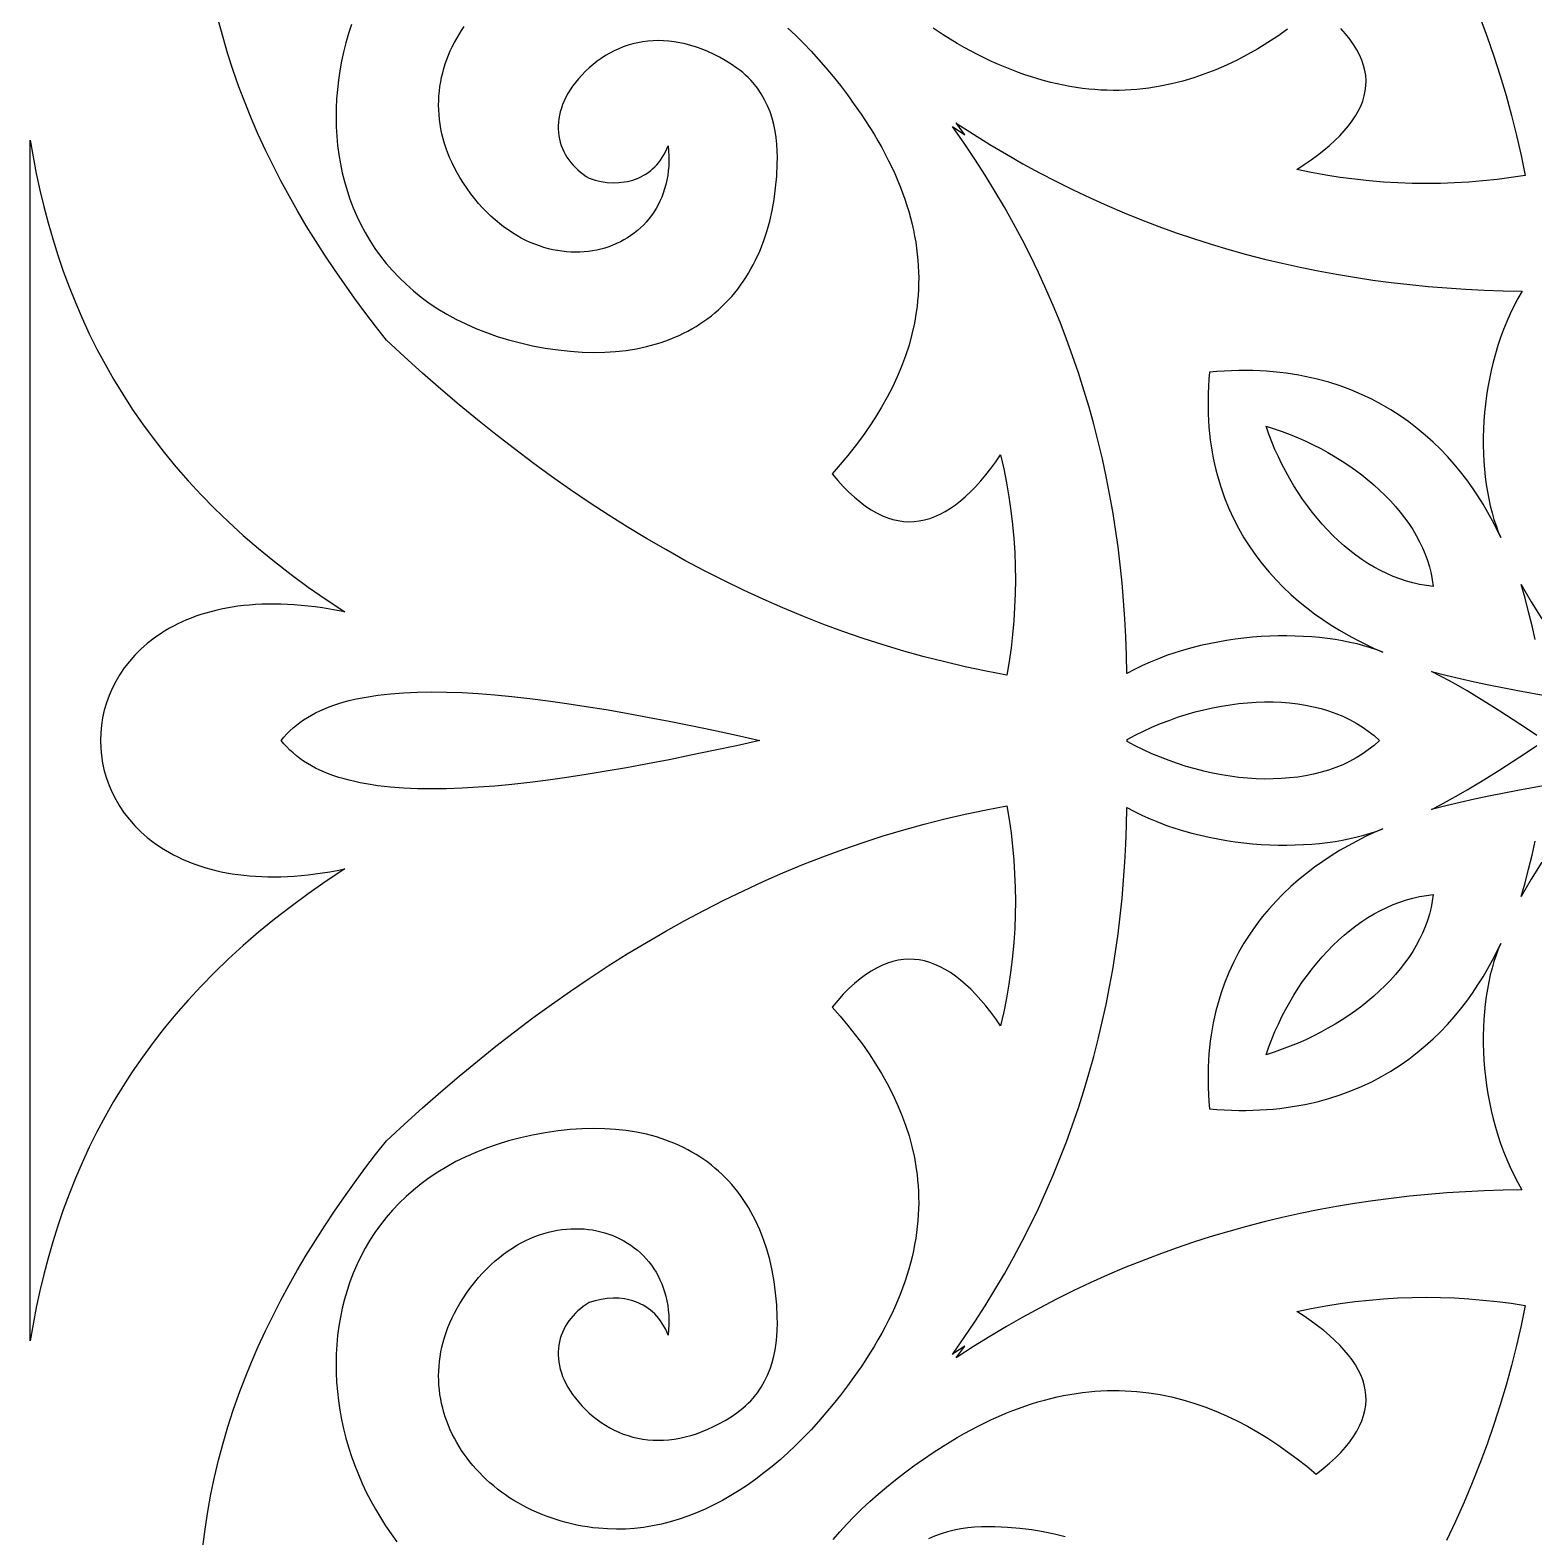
# Model space of a CAD drawing. Extents: x -375 to 375, y -1025 to 1025.
# Drawn here: x -275 to -217.3, y -493.1 to -435.3 of the extents above; entities that cross this region are included whole.
import ezdxf

# ---------------------------------------------------------------- set-up
doc = ezdxf.new("R2010")
doc.units = 0
doc.layers.add('LAYER_1', color=18, linetype='CONTINUOUS')

msp = doc.modelspace()

# ---------------------------------------------------------------- linework, layer by layer
at = {"layer": 'LAYER_1'}
for points in [[(-245.905, -435.186), (-245.605, -435.469), (-245.309, -435.763), (-245.017, -436.068), (-244.73, -436.384), (-244.446, -436.71), (-244.167, -437.046), (-243.893, -437.391), (-243.623, -437.747), (-243.358, -438.111), (-243.098, -438.485), (-242.924, -438.745), (-242.758, -439.003), (-242.6, -439.26), (-242.449, -439.515), (-242.306, -439.769), (-242.17, -440.022), (-242.041, -440.273), (-241.92, -440.523), (-241.806, -440.771), (-241.699, -441.018), (-241.599, -441.263), (-241.506, -441.507), (-241.419, -441.749), (-241.34, -441.99), (-241.267, -442.23), (-241.201, -442.468), (-241.142, -442.705), (-241.089, -442.94), (-241.042, -443.174), (-241.002, -443.406), (-240.967, -443.638), (-240.939, -443.867), (-240.917, -444.095), (-240.901, -444.322), (-240.891, -444.548), (-240.887, -444.772), (-240.888, -444.995), (-240.895, -445.216), (-240.908, -445.436), (-240.926, -445.655), (-240.949, -445.872), (-240.978, -446.088), (-241.051, -446.515), (-241.144, -446.937), (-241.257, -447.354), (-241.389, -447.766), (-241.54, -448.172), (-241.708, -448.572), (-241.892, -448.968), (-242.094, -449.358), (-242.311, -449.743), (-242.543, -450.123), (-242.789, -450.497), (-243.049, -450.867), (-243.322, -451.231), (-243.608, -451.59), (-243.906, -451.945), (-244.214, -452.294), (-243.997, -452.55), (-243.781, -452.787), (-243.566, -453.003), (-243.352, -453.2), (-243.139, -453.378), (-242.927, -453.536), (-242.716, -453.676), (-242.507, -453.796), (-242.298, -453.898), (-242.09, -453.981), (-241.883, -454.047), (-241.678, -454.094), (-241.473, -454.123), (-241.269, -454.135), (-241.066, -454.129), (-240.864, -454.107), (-240.663, -454.067), (-240.462, -454.01), (-240.263, -453.937), (-240.064, -453.848), (-239.866, -453.742), (-239.669, -453.62), (-239.473, -453.483), (-239.277, -453.33), (-239.083, -453.162), (-238.889, -452.978), (-238.696, -452.78), (-238.503, -452.567), (-238.311, -452.34), (-238.12, -452.098), (-237.93, -451.842), (-237.74, -451.572), (-237.619, -452.109), (-237.512, -452.645), (-237.421, -453.18), (-237.345, -453.714), (-237.283, -454.246), (-237.235, -454.778), (-237.201, -455.308), (-237.181, -455.837), (-237.175, -456.364), (-237.182, -456.891), (-237.203, -457.416), (-237.237, -457.94), (-237.283, -458.462), (-237.342, -458.984), (-237.414, -459.504), (-237.498, -460.023), (-238.299, -459.873), (-239.096, -459.706), (-239.889, -459.522), (-240.678, -459.321), (-241.463, -459.103), (-242.245, -458.869), (-243.023, -458.617), (-243.797, -458.35), (-244.567, -458.066), (-245.334, -457.765), (-246.097, -457.448), (-246.856, -457.115), (-247.612, -456.766), (-248.365, -456.4), (-249.113, -456.019), (-249.859, -455.622), (-250.6, -455.209), (-251.338, -454.78), (-252.073, -454.335), (-252.804, -453.875), (-253.532, -453.399), (-254.257, -452.908), (-254.978, -452.402), (-255.695, -451.88), (-256.41, -451.343), (-257.121, -450.791), (-257.829, -450.224), (-258.533, -449.642), (-259.235, -449.045), (-259.933, -448.433), (-260.627, -447.807), (-261.319, -447.166), (-261.737, -446.632), (-262.146, -446.094), (-262.547, -445.552), (-262.937, -445.005), (-263.318, -444.454), (-263.689, -443.899), (-264.049, -443.339), (-264.398, -442.773), (-264.735, -442.203), (-265.061, -441.628), (-265.375, -441.047), (-265.676, -440.46), (-265.965, -439.868), (-266.24, -439.269), (-266.502, -438.665), (-266.749, -438.054), (-266.983, -437.437), (-267.201, -436.813), (-267.404, -436.183), (-267.592, -435.546), (-267.764, -434.901)], [(-262.66, -435.041), (-262.773, -435.392), (-262.874, -435.745), (-262.964, -436.101), (-263.042, -436.458), (-263.108, -436.817), (-263.162, -437.177), (-263.204, -437.537), (-263.233, -437.897), (-263.251, -438.257), (-263.256, -438.617), (-263.248, -438.975), (-263.228, -439.331), (-263.194, -439.686), (-263.148, -440.039), (-263.089, -440.388), (-263.017, -440.735), (-262.932, -441.078), (-262.833, -441.417), (-262.721, -441.751), (-262.595, -442.081), (-262.456, -442.405), (-262.303, -442.724), (-262.136, -443.036), (-261.955, -443.343), (-261.76, -443.642), (-261.551, -443.934), (-261.327, -444.218), (-261.089, -444.494), (-260.836, -444.762), (-260.569, -445.02), (-260.287, -445.269), (-259.99, -445.509), (-259.678, -445.738), (-259.351, -445.956), (-259.008, -446.164), (-258.651, -446.36), (-258.278, -446.544), (-257.889, -446.716), (-257.485, -446.876), (-257.065, -447.022), (-256.629, -447.154), (-256.177, -447.273), (-255.709, -447.378), (-255.225, -447.467), (-254.725, -447.542), (-254.263, -447.592), (-253.812, -447.623), (-253.371, -447.635), (-252.941, -447.628), (-252.521, -447.601), (-252.113, -447.556), (-251.716, -447.493), (-251.331, -447.411), (-251.143, -447.363), (-250.958, -447.31), (-250.776, -447.253), (-250.598, -447.192), (-250.422, -447.126), (-250.249, -447.056), (-250.08, -446.981), (-249.914, -446.902), (-249.751, -446.819), (-249.592, -446.731), (-249.436, -446.639), (-249.283, -446.542), (-249.134, -446.441), (-248.988, -446.336), (-248.846, -446.227), (-248.707, -446.114), (-248.571, -445.996), (-248.439, -445.874), (-248.311, -445.748), (-248.187, -445.618), (-248.066, -445.484), (-247.949, -445.346), (-247.835, -445.204), (-247.726, -445.057), (-247.62, -444.907), (-247.518, -444.753), (-247.42, -444.594), (-247.326, -444.432), (-247.235, -444.266), (-247.149, -444.096), (-246.989, -443.744), (-246.845, -443.378), (-246.717, -442.996), (-246.607, -442.599), (-246.513, -442.187), (-246.437, -441.76), (-246.379, -441.32), (-246.338, -440.865), (-246.316, -440.396), (-246.312, -440.146), (-246.317, -439.894), (-246.332, -439.642), (-246.358, -439.389), (-246.396, -439.138), (-246.448, -438.889), (-246.513, -438.643), (-246.592, -438.401), (-246.688, -438.164), (-246.8, -437.932), (-246.929, -437.707), (-247.077, -437.49), (-247.243, -437.281), (-247.334, -437.18), (-247.43, -437.082), (-247.532, -436.986), (-247.639, -436.893), (-247.751, -436.802), (-247.869, -436.715), (-248.092, -436.565), (-248.315, -436.427), (-248.538, -436.301), (-248.759, -436.187), (-248.979, -436.085), (-249.198, -435.994), (-249.415, -435.914), (-249.631, -435.846), (-249.846, -435.789), (-250.058, -435.742), (-250.268, -435.707), (-250.476, -435.681), (-250.682, -435.667), (-250.885, -435.662), (-251.086, -435.667), (-251.284, -435.683), (-251.479, -435.708), (-251.671, -435.742), (-251.86, -435.786), (-252.045, -435.839), (-252.227, -435.902), (-252.405, -435.973), (-252.58, -436.053), (-252.75, -436.141), (-252.916, -436.238), (-253.078, -436.343), (-253.236, -436.456), (-253.389, -436.577), (-253.537, -436.706), (-253.681, -436.842), (-253.819, -436.986), (-253.953, -437.136), (-254.067, -437.277), (-254.172, -437.417), (-254.268, -437.557), (-254.353, -437.698), (-254.43, -437.838), (-254.498, -437.977), (-254.556, -438.117), (-254.606, -438.255), (-254.647, -438.393), (-254.679, -438.529), (-254.703, -438.664), (-254.719, -438.798), (-254.727, -438.931), (-254.727, -439.062), (-254.719, -439.191), (-254.703, -439.318), (-254.68, -439.442), (-254.649, -439.565), (-254.612, -439.685), (-254.567, -439.802), (-254.515, -439.917), (-254.457, -440.029), (-254.392, -440.137), (-254.32, -440.243), (-254.242, -440.345), (-254.158, -440.443), (-254.068, -440.537), (-253.972, -440.628), (-253.871, -440.715), (-253.763, -440.797), (-253.651, -440.875), (-253.533, -440.949), (-253.305, -441.019), (-253.076, -441.072), (-252.847, -441.105), (-252.62, -441.119), (-252.396, -441.114), (-252.176, -441.09), (-252.068, -441.07), (-251.962, -441.045), (-251.857, -441.015), (-251.755, -440.98), (-251.654, -440.94), (-251.555, -440.895), (-251.459, -440.844), (-251.366, -440.788), (-251.275, -440.727), (-251.187, -440.661), (-251.102, -440.59), (-251.021, -440.513), (-250.943, -440.43), (-250.868, -440.343), (-250.797, -440.249), (-250.73, -440.151), (-250.667, -440.046), (-250.608, -439.936), (-250.553, -439.821), (-250.503, -439.7), (-250.486, -439.901), (-250.476, -440.098), (-250.476, -440.291), (-250.483, -440.479), (-250.499, -440.664), (-250.523, -440.844), (-250.554, -441.019), (-250.593, -441.19), (-250.639, -441.356), (-250.692, -441.518), (-250.752, -441.674), (-250.819, -441.826), (-250.892, -441.973), (-250.971, -442.115), (-251.057, -442.251), (-251.148, -442.383), (-251.245, -442.509), (-251.348, -442.629), (-251.456, -442.745), (-251.568, -442.854), (-251.686, -442.958), (-251.809, -443.056), (-251.935, -443.149), (-252.067, -443.236), (-252.202, -443.316), (-252.341, -443.391), (-252.484, -443.459), (-252.63, -443.521), (-252.779, -443.577), (-252.932, -443.627), (-253.087, -443.67), (-253.245, -443.706), (-253.405, -443.736), (-253.568, -443.759), (-253.733, -443.776), (-253.9, -443.785), (-254.068, -443.788), (-254.238, -443.783), (-254.409, -443.772), (-254.581, -443.753), (-254.753, -443.727), (-254.927, -443.693), (-255.101, -443.652), (-255.275, -443.603), (-255.449, -443.547), (-255.623, -443.483), (-255.797, -443.412), (-255.97, -443.332), (-256.143, -443.245), (-256.314, -443.149), (-256.484, -443.045), (-256.653, -442.933), (-256.821, -442.813), (-256.986, -442.684), (-257.15, -442.547), (-257.311, -442.402), (-257.47, -442.248), (-257.627, -442.085), (-257.78, -441.913), (-257.931, -441.732), (-258.078, -441.543), (-258.223, -441.344), (-258.363, -441.137), (-258.5, -440.92), (-258.608, -440.734), (-258.708, -440.547), (-258.799, -440.361), (-258.883, -440.174), (-258.959, -439.987), (-259.028, -439.801), (-259.089, -439.614), (-259.143, -439.428), (-259.189, -439.242), (-259.227, -439.056), (-259.259, -438.871), (-259.284, -438.687), (-259.301, -438.503), (-259.312, -438.321), (-259.316, -438.139), (-259.313, -437.958), (-259.304, -437.778), (-259.288, -437.599), (-259.266, -437.422), (-259.237, -437.246), (-259.202, -437.071), (-259.161, -436.898), (-259.114, -436.727), (-259.061, -436.557), (-259.002, -436.389), (-258.938, -436.223), (-258.868, -436.06), (-258.792, -435.898), (-258.711, -435.738), (-258.624, -435.581), (-258.533, -435.426), (-258.436, -435.274), (-258.334, -435.124)], [(-219.34, -434.767), (-219.063, -435.514), (-218.802, -436.264), (-218.559, -437.017), (-218.333, -437.775), (-218.125, -438.536), (-217.934, -439.3), (-217.761, -440.069), (-217.605, -440.841), (-218.143, -440.922), (-218.683, -440.991), (-219.224, -441.048), (-219.766, -441.093), (-220.309, -441.125), (-220.854, -441.145), (-221.399, -441.152), (-221.947, -441.146), (-222.495, -441.127), (-223.045, -441.095), (-223.596, -441.049), (-224.148, -440.989), (-224.702, -440.915), (-225.256, -440.827), (-225.813, -440.724), (-226.37, -440.608), (-226.09, -440.425), (-225.824, -440.241), (-225.573, -440.057), (-225.337, -439.872), (-225.116, -439.686), (-224.911, -439.5), (-224.721, -439.313), (-224.546, -439.125), (-224.388, -438.937), (-224.245, -438.747), (-224.119, -438.557), (-224.009, -438.367), (-223.917, -438.175), (-223.841, -437.983), (-223.782, -437.789), (-223.741, -437.595), (-223.717, -437.401), (-223.711, -437.205), (-223.724, -437.008), (-223.754, -436.811), (-223.803, -436.612), (-223.871, -436.413), (-223.957, -436.212), (-224.063, -436.011), (-224.188, -435.809), (-224.332, -435.606), (-224.496, -435.401), (-224.681, -435.196)], [(-226.723, -435.224), (-227.101, -435.488), (-227.484, -435.739), (-227.872, -435.976), (-228.266, -436.2), (-228.665, -436.409), (-229.07, -436.603), (-229.48, -436.782), (-229.896, -436.944), (-230.317, -437.089), (-230.743, -437.216), (-231.176, -437.325), (-231.613, -437.415), (-232.057, -437.485), (-232.281, -437.513), (-232.506, -437.536), (-232.733, -437.553), (-232.961, -437.565), (-233.19, -437.572), (-233.421, -437.573), (-233.654, -437.569), (-233.888, -437.559), (-234.123, -437.544), (-234.36, -437.522), (-234.598, -437.495), (-234.837, -437.462), (-235.079, -437.423), (-235.321, -437.378), (-235.565, -437.327), (-235.811, -437.27), (-236.058, -437.206), (-236.306, -437.136), (-236.556, -437.059), (-236.807, -436.976), (-237.06, -436.886), (-237.315, -436.79), (-237.571, -436.687), (-237.828, -436.577), (-238.087, -436.46), (-238.347, -436.336), (-238.609, -436.205), (-238.873, -436.066), (-239.138, -435.921), (-239.404, -435.768), (-239.672, -435.608), (-239.942, -435.44), (-240.329, -435.189)], [(-217.217, -458.665), (-217.339, -458.131), (-217.468, -457.599), (-217.607, -457.07), (-217.757, -456.546), (-217.568, -456.88), (-217.371, -457.211), (-216.967, -457.861)], [(-217.157, -462.343), (-217.554, -462.08), (-218.58, -461.408), (-219.184, -461.027), (-219.83, -460.636), (-220.165, -460.441), (-220.507, -460.249), (-220.853, -460.062), (-221.202, -459.882), (-220.654, -460.027), (-220.103, -460.162), (-219.551, -460.286), (-218.997, -460.403), (-217.886, -460.618), (-216.775, -460.821)], [(-216.775, -464.258), (-217.886, -464.458), (-218.997, -464.672), (-219.551, -464.788), (-220.103, -464.912), (-220.654, -465.044), (-221.202, -465.187), (-220.853, -465.007), (-220.507, -464.821), (-220.165, -464.63), (-219.83, -464.436), (-219.184, -464.047), (-218.58, -463.667), (-217.554, -462.995), (-217.157, -462.732)], [(-268.373, -493.504), (-268.286, -492.821), (-268.181, -492.147), (-268.059, -491.48), (-267.92, -490.821), (-267.764, -490.169), (-267.592, -489.525), (-267.404, -488.888), (-267.201, -488.257), (-266.983, -487.634), (-266.749, -487.017), (-266.502, -486.406), (-266.24, -485.802), (-265.965, -485.203), (-265.676, -484.611), (-265.375, -484.024), (-265.061, -483.443), (-264.735, -482.868), (-264.398, -482.297), (-264.049, -481.732), (-263.689, -481.172), (-263.318, -480.616), (-262.937, -480.065), (-262.547, -479.519), (-262.146, -478.977), (-261.737, -478.439), (-261.319, -477.905), (-260.627, -477.264), (-259.933, -476.637), (-259.235, -476.026), (-258.533, -475.429), (-257.829, -474.847), (-257.121, -474.28), (-256.41, -473.728), (-255.695, -473.191), (-254.978, -472.669), (-254.257, -472.162), (-253.532, -471.671), (-252.804, -471.196), (-252.073, -470.735), (-251.338, -470.291), (-250.6, -469.862), (-249.859, -469.449), (-249.113, -469.052), (-248.365, -468.67), (-247.612, -468.305), (-246.856, -467.955), (-246.097, -467.622), (-245.334, -467.305), (-244.567, -467.005), (-243.797, -466.721), (-243.023, -466.453), (-242.245, -466.202), (-241.463, -465.967), (-240.678, -465.75), (-239.889, -465.549), (-239.096, -465.365), (-238.299, -465.198), (-237.498, -465.048), (-237.414, -465.567), (-237.342, -466.087), (-237.283, -466.608), (-237.237, -467.131), (-237.203, -467.655), (-237.182, -468.18), (-237.175, -468.706), (-237.181, -469.234), (-237.201, -469.763), (-237.235, -470.293), (-237.283, -470.824), (-237.345, -471.357), (-237.421, -471.891), (-237.512, -472.426), (-237.619, -472.962), (-237.74, -473.499), (-237.93, -473.229), (-238.12, -472.973), (-238.311, -472.731), (-238.503, -472.504), (-238.696, -472.29), (-238.889, -472.092), (-239.083, -471.909), (-239.277, -471.74), (-239.473, -471.588), (-239.669, -471.45), (-239.866, -471.329), (-240.064, -471.223), (-240.263, -471.133), (-240.462, -471.06), (-240.663, -471.004), (-240.864, -470.964), (-241.066, -470.941), (-241.269, -470.936), (-241.473, -470.947), (-241.678, -470.977), (-241.883, -471.024), (-242.09, -471.089), (-242.298, -471.173), (-242.507, -471.274), (-242.716, -471.395), (-242.927, -471.534), (-243.139, -471.692), (-243.352, -471.87), (-243.566, -472.067), (-243.781, -472.283), (-243.997, -472.52), (-244.214, -472.776), (-243.906, -473.126), (-243.608, -473.48), (-243.322, -473.839), (-243.049, -474.203), (-242.789, -474.573), (-242.543, -474.947), (-242.311, -475.327), (-242.094, -475.712), (-241.892, -476.102), (-241.708, -476.498), (-241.54, -476.899), (-241.389, -477.305), (-241.257, -477.716), (-241.144, -478.133), (-241.051, -478.555), (-240.978, -478.983), (-240.949, -479.199), (-240.926, -479.416), (-240.908, -479.634), (-240.895, -479.854), (-240.888, -480.076), (-240.887, -480.298), (-240.891, -480.523), (-240.901, -480.748), (-240.917, -480.975), (-240.939, -481.203), (-240.967, -481.433), (-241.002, -481.664), (-241.042, -481.897), (-241.089, -482.13), (-241.142, -482.366), (-241.201, -482.602), (-241.267, -482.841), (-241.34, -483.08), (-241.419, -483.321), (-241.506, -483.564), (-241.599, -483.808), (-241.699, -484.053), (-241.806, -484.3), (-241.92, -484.548), (-242.041, -484.798), (-242.17, -485.049), (-242.306, -485.301), (-242.449, -485.555), (-242.6, -485.811), (-242.758, -486.068), (-242.924, -486.326), (-243.098, -486.586), (-243.358, -486.96), (-243.623, -487.324), (-243.893, -487.679), (-244.167, -488.025), (-244.446, -488.361), (-244.73, -488.687), (-245.017, -489.002), (-245.309, -489.307), (-245.605, -489.602), (-245.905, -489.885), (-246.209, -490.157), (-246.516, -490.417), (-246.826, -490.665), (-247.14, -490.902), (-247.457, -491.126), (-247.777, -491.337), (-248.1, -491.535), (-248.425, -491.72), (-248.753, -491.892), (-249.083, -492.05), (-249.416, -492.195), (-249.751, -492.325), (-250.087, -492.44), (-250.426, -492.541), (-250.766, -492.627), (-251.108, -492.698), (-251.451, -492.753), (-251.795, -492.793), (-252.14, -492.816), (-252.486, -492.823), (-252.833, -492.814), (-253.181, -492.788), (-253.392, -492.765), (-253.602, -492.737), (-253.809, -492.703), (-254.014, -492.664), (-254.216, -492.62), (-254.416, -492.571), (-254.614, -492.517), (-254.809, -492.457), (-255.001, -492.393), (-255.19, -492.324), (-255.377, -492.251), (-255.56, -492.173), (-255.74, -492.09), (-255.917, -492.003), (-256.09, -491.912), (-256.26, -491.816), (-256.427, -491.717), (-256.59, -491.613), (-256.749, -491.506), (-256.904, -491.395), (-257.056, -491.28), (-257.203, -491.161), (-257.346, -491.039), (-257.486, -490.913), (-257.62, -490.784), (-257.751, -490.652), (-257.877, -490.517), (-257.998, -490.379), (-258.115, -490.237), (-258.227, -490.093), (-258.334, -489.946), (-258.436, -489.796), (-258.533, -489.644), (-258.624, -489.489), (-258.711, -489.332), (-258.792, -489.173), (-258.868, -489.011), (-258.938, -488.847), (-259.002, -488.681), (-259.061, -488.514), (-259.114, -488.344), (-259.161, -488.173), (-259.202, -488), (-259.237, -487.825), (-259.266, -487.649), (-259.288, -487.472), (-259.304, -487.293), (-259.313, -487.113), (-259.316, -486.932), (-259.312, -486.75), (-259.301, -486.567), (-259.284, -486.384), (-259.259, -486.199), (-259.227, -486.014), (-259.189, -485.829), (-259.143, -485.643), (-259.089, -485.457), (-259.028, -485.27), (-258.959, -485.083), (-258.883, -484.897), (-258.799, -484.71), (-258.708, -484.523), (-258.608, -484.337), (-258.5, -484.151), (-258.363, -483.934), (-258.223, -483.726), (-258.078, -483.528), (-257.931, -483.338), (-257.78, -483.158), (-257.627, -482.986), (-257.47, -482.823), (-257.311, -482.669), (-257.15, -482.523), (-256.986, -482.386), (-256.821, -482.258), (-256.653, -482.137), (-256.484, -482.026), (-256.314, -481.922), (-256.143, -481.826), (-255.97, -481.739), (-255.797, -481.659), (-255.623, -481.587), (-255.449, -481.524), (-255.275, -481.467), (-255.101, -481.419), (-254.927, -481.378), (-254.753, -481.344), (-254.581, -481.318), (-254.409, -481.299), (-254.238, -481.287), (-254.068, -481.283), (-253.9, -481.285), (-253.733, -481.295), (-253.568, -481.311), (-253.405, -481.334), (-253.245, -481.364), (-253.087, -481.401), (-252.932, -481.444), (-252.779, -481.493), (-252.63, -481.549), (-252.484, -481.611), (-252.341, -481.68), (-252.202, -481.754), (-252.067, -481.835), (-251.935, -481.922), (-251.809, -482.014), (-251.686, -482.112), (-251.568, -482.216), (-251.456, -482.326), (-251.348, -482.441), (-251.245, -482.562), (-251.148, -482.688), (-251.057, -482.819), (-250.971, -482.956), (-250.892, -483.098), (-250.819, -483.245), (-250.752, -483.396), (-250.692, -483.553), (-250.639, -483.714), (-250.593, -483.881), (-250.554, -484.051), (-250.523, -484.227), (-250.499, -484.407), (-250.483, -484.591), (-250.476, -484.78), (-250.476, -484.972), (-250.486, -485.169), (-250.503, -485.37), (-250.553, -485.249), (-250.608, -485.134), (-250.667, -485.024), (-250.73, -484.92), (-250.797, -484.821), (-250.868, -484.728), (-250.943, -484.64), (-251.021, -484.558), (-251.102, -484.481), (-251.187, -484.409), (-251.275, -484.343), (-251.366, -484.282), (-251.459, -484.226), (-251.555, -484.176), (-251.654, -484.13), (-251.755, -484.09), (-251.857, -484.055), (-251.962, -484.025), (-252.068, -484), (-252.176, -483.981), (-252.396, -483.956), (-252.62, -483.951), (-252.847, -483.965), (-253.076, -483.999), (-253.305, -484.051), (-253.533, -484.122), (-253.651, -484.195), (-253.763, -484.273), (-253.871, -484.356), (-253.972, -484.442), (-254.068, -484.533), (-254.158, -484.627), (-254.242, -484.726), (-254.32, -484.828), (-254.392, -484.933), (-254.457, -485.042), (-254.515, -485.153), (-254.567, -485.268), (-254.612, -485.385), (-254.649, -485.505), (-254.68, -485.628), (-254.703, -485.753), (-254.719, -485.88), (-254.727, -486.009), (-254.727, -486.14), (-254.719, -486.272), (-254.703, -486.406), (-254.679, -486.541), (-254.647, -486.678), (-254.606, -486.815), (-254.556, -486.954), (-254.498, -487.093), (-254.43, -487.233), (-254.353, -487.373), (-254.268, -487.513), (-254.172, -487.653), (-254.067, -487.794), (-253.953, -487.934), (-253.819, -488.085), (-253.681, -488.228), (-253.537, -488.365), (-253.389, -488.493), (-253.236, -488.614), (-253.078, -488.728), (-252.916, -488.833), (-252.75, -488.929), (-252.58, -489.018), (-252.405, -489.098), (-252.227, -489.169), (-252.045, -489.231), (-251.86, -489.284), (-251.671, -489.328), (-251.479, -489.363), (-251.284, -489.388), (-251.086, -489.403), (-250.885, -489.408), (-250.682, -489.404), (-250.476, -489.389), (-250.268, -489.364), (-250.058, -489.328), (-249.846, -489.282), (-249.631, -489.224), (-249.415, -489.156), (-249.198, -489.077), (-248.979, -488.986), (-248.759, -488.883), (-248.538, -488.769), (-248.315, -488.643), (-248.092, -488.505), (-247.869, -488.355), (-247.751, -488.268), (-247.639, -488.178), (-247.532, -488.085), (-247.43, -487.989), (-247.334, -487.89), (-247.243, -487.789), (-247.077, -487.581), (-246.929, -487.363), (-246.8, -487.138), (-246.688, -486.907), (-246.592, -486.669), (-246.513, -486.427), (-246.448, -486.181), (-246.396, -485.932), (-246.358, -485.681), (-246.332, -485.429), (-246.317, -485.176), (-246.312, -484.924), (-246.316, -484.674), (-246.338, -484.205), (-246.379, -483.75), (-246.437, -483.31), (-246.513, -482.883), (-246.607, -482.472), (-246.717, -482.075), (-246.845, -481.693), (-246.989, -481.326), (-247.149, -480.974), (-247.235, -480.804), (-247.326, -480.638), (-247.42, -480.476), (-247.518, -480.318), (-247.62, -480.163), (-247.726, -480.013), (-247.835, -479.867), (-247.949, -479.724), (-248.066, -479.586), (-248.187, -479.452), (-248.311, -479.322), (-248.439, -479.196), (-248.571, -479.074), (-248.707, -478.957), (-248.846, -478.843), (-248.988, -478.734), (-249.134, -478.629), (-249.283, -478.528), (-249.436, -478.432), (-249.592, -478.34), (-249.751, -478.252), (-249.914, -478.168), (-250.08, -478.089), (-250.249, -478.015), (-250.422, -477.944), (-250.598, -477.879), (-250.776, -477.817), (-250.958, -477.76), (-251.143, -477.708), (-251.331, -477.66), (-251.716, -477.578), (-252.113, -477.514), (-252.521, -477.469), (-252.941, -477.443), (-253.371, -477.435), (-253.812, -477.447), (-254.263, -477.478), (-254.725, -477.528), (-255.225, -477.603), (-255.709, -477.693), (-256.177, -477.797), (-256.629, -477.916), (-257.065, -478.049), (-257.485, -478.195), (-257.889, -478.354), (-258.278, -478.526), (-258.651, -478.71), (-259.008, -478.906), (-259.351, -479.114), (-259.678, -479.333), (-259.99, -479.562), (-260.287, -479.801), (-260.569, -480.05), (-260.836, -480.309), (-261.089, -480.577), (-261.327, -480.853), (-261.551, -481.137), (-261.76, -481.429), (-261.955, -481.728), (-262.136, -482.034), (-262.303, -482.347), (-262.456, -482.666), (-262.595, -482.99), (-262.721, -483.32), (-262.833, -483.654), (-262.932, -483.993), (-263.017, -484.336), (-263.089, -484.682), (-263.148, -485.032), (-263.194, -485.384), (-263.228, -485.739), (-263.248, -486.096), (-263.256, -486.454), (-263.251, -486.813), (-263.233, -487.174), (-263.204, -487.534), (-263.162, -487.894), (-263.108, -488.254), (-263.042, -488.613), (-262.964, -488.97), (-262.874, -489.325), (-262.773, -489.679), (-262.66, -490.03), (-262.535, -490.377), (-262.399, -490.722), (-262.252, -491.062), (-262.094, -491.398), (-261.925, -491.73), (-261.745, -492.056), (-261.554, -492.377), (-261.353, -492.693), (-261.14, -493.001), (-260.918, -493.303)], [(-216.967, -467.212), (-217.371, -467.861), (-217.568, -468.192), (-217.757, -468.526), (-217.607, -468.002), (-217.468, -467.474), (-217.339, -466.942), (-217.217, -466.408)], [(-244.172, -493.225), (-243.914, -492.925), (-243.645, -492.629), (-243.363, -492.336), (-243.069, -492.047), (-242.764, -491.762), (-242.448, -491.481), (-242.12, -491.203), (-241.782, -490.93), (-241.434, -490.661), (-241.075, -490.396), (-240.707, -490.136), (-240.329, -489.881), (-239.942, -489.63), (-239.672, -489.463), (-239.404, -489.302), (-239.138, -489.15), (-238.873, -489.004), (-238.609, -488.866), (-238.347, -488.735), (-238.087, -488.611), (-237.828, -488.494), (-237.571, -488.384), (-237.315, -488.28), (-237.06, -488.184), (-236.807, -488.094), (-236.556, -488.011), (-236.306, -487.935), (-236.058, -487.864), (-235.811, -487.801), (-235.565, -487.743), (-235.321, -487.692), (-235.079, -487.647), (-234.837, -487.608), (-234.598, -487.575), (-234.36, -487.548), (-234.123, -487.527), (-233.888, -487.511), (-233.654, -487.502), (-233.421, -487.497), (-233.19, -487.499), (-232.961, -487.505), (-232.733, -487.518), (-232.506, -487.535), (-232.281, -487.558), (-232.057, -487.585), (-231.613, -487.656), (-231.176, -487.746), (-230.743, -487.855), (-230.317, -487.982), (-229.896, -488.127), (-229.48, -488.289), (-229.07, -488.467), (-228.665, -488.661), (-228.266, -488.87), (-227.872, -489.094), (-227.484, -489.332), (-227.101, -489.583), (-226.723, -489.846), (-226.35, -490.122), (-225.983, -490.408), (-225.621, -490.706), (-225.355, -490.497), (-225.109, -490.288), (-224.885, -490.081), (-224.681, -489.874), (-224.496, -489.669), (-224.332, -489.465), (-224.188, -489.262), (-224.063, -489.059), (-223.957, -488.858), (-223.871, -488.658), (-223.803, -488.458), (-223.754, -488.26), (-223.724, -488.062), (-223.711, -487.866), (-223.717, -487.67), (-223.741, -487.475), (-223.782, -487.281), (-223.841, -487.088), (-223.917, -486.896), (-224.009, -486.704), (-224.119, -486.513), (-224.245, -486.323), (-224.388, -486.134), (-224.546, -485.946), (-224.721, -485.758), (-224.911, -485.571), (-225.116, -485.385), (-225.337, -485.199), (-225.573, -485.014), (-225.824, -484.83), (-226.09, -484.646), (-226.37, -484.463), (-225.813, -484.346), (-225.256, -484.244), (-224.702, -484.156), (-224.148, -484.082), (-223.596, -484.022), (-223.045, -483.976), (-222.495, -483.943), (-221.947, -483.924), (-221.399, -483.918), (-220.854, -483.925), (-220.309, -483.945), (-219.766, -483.978), (-219.224, -484.023), (-218.683, -484.08), (-218.143, -484.149), (-217.605, -484.23), (-217.761, -485.002), (-217.934, -485.771), (-218.125, -486.535), (-218.333, -487.296), (-218.559, -488.053), (-218.802, -488.807), (-219.063, -489.557), (-219.34, -490.304), (-219.635, -491.046), (-219.947, -491.786), (-220.275, -492.522), (-220.621, -493.254)], [(-235.263, -493.119), (-235.675, -493.013), (-236.102, -492.923), (-236.544, -492.849), (-237.001, -492.793), (-237.472, -492.754), (-237.959, -492.733), (-238.218, -492.728), (-238.479, -492.733), (-238.741, -492.748), (-239.003, -492.773), (-239.263, -492.81), (-239.522, -492.859), (-239.777, -492.922), (-240.028, -492.999), (-240.274, -493.091), (-240.514, -493.199)]]:
    msp.add_lwpolyline(points, dxfattribs=at)
for points in [[(-239.409, -438.854), (-238.783, -439.26), (-238.153, -439.651), (-237.52, -440.028), (-236.884, -440.391), (-236.244, -440.74), (-235.6, -441.075), (-234.953, -441.396), (-234.303, -441.703), (-233.649, -441.997), (-232.992, -442.277), (-232.331, -442.544), (-231.668, -442.798), (-231, -443.038), (-230.33, -443.266), (-229.656, -443.48), (-228.979, -443.683), (-228.299, -443.872), (-227.616, -444.049), (-226.929, -444.213), (-226.239, -444.366), (-225.546, -444.506), (-224.85, -444.634), (-224.151, -444.751), (-223.449, -444.855), (-222.744, -444.948), (-222.035, -445.03), (-221.324, -445.1), (-220.61, -445.159), (-219.892, -445.207), (-219.172, -445.244), (-218.449, -445.27), (-217.723, -445.285), (-217.884, -445.567), (-218.036, -445.856), (-218.178, -446.151), (-218.31, -446.451), (-218.433, -446.755), (-218.546, -447.064), (-218.65, -447.376), (-218.745, -447.692), (-218.83, -448.01), (-218.907, -448.33), (-218.975, -448.651), (-219.034, -448.973), (-219.084, -449.296), (-219.126, -449.618), (-219.159, -449.939), (-219.184, -450.259), (-219.201, -450.577), (-219.21, -450.893), (-219.21, -451.206), (-219.203, -451.515), (-219.188, -451.82), (-219.165, -452.12), (-219.135, -452.415), (-219.098, -452.705), (-219.053, -452.988), (-219, -453.264), (-218.941, -453.532), (-218.874, -453.793), (-218.801, -454.045), (-218.721, -454.288), (-218.634, -454.522), (-218.541, -454.745), (-218.693, -454.423), (-218.857, -454.102), (-219.032, -453.781), (-219.218, -453.463), (-219.416, -453.147), (-219.626, -452.835), (-219.848, -452.527), (-220.081, -452.224), (-220.327, -451.926), (-220.586, -451.635), (-220.857, -451.352), (-221.14, -451.076), (-221.437, -450.809), (-221.746, -450.551), (-222.069, -450.304), (-222.405, -450.068), (-222.755, -449.843), (-223.118, -449.631), (-223.495, -449.432), (-223.886, -449.247), (-224.291, -449.077), (-224.71, -448.922), (-225.144, -448.784), (-225.593, -448.662), (-225.822, -448.608), (-226.056, -448.559), (-226.293, -448.514), (-226.534, -448.473), (-226.779, -448.438), (-227.027, -448.407), (-227.279, -448.382), (-227.535, -448.361), (-227.795, -448.346), (-228.059, -448.336), (-228.327, -448.331), (-228.598, -448.332), (-228.874, -448.339), (-229.153, -448.351), (-229.437, -448.369), (-229.724, -448.392), (-229.747, -448.669), (-229.763, -448.942), (-229.774, -449.211), (-229.779, -449.477), (-229.778, -449.738), (-229.772, -449.996), (-229.759, -450.25), (-229.742, -450.5), (-229.719, -450.747), (-229.691, -450.99), (-229.658, -451.229), (-229.619, -451.464), (-229.576, -451.696), (-229.528, -451.925), (-229.475, -452.149), (-229.418, -452.37), (-229.289, -452.802), (-229.143, -453.219), (-228.98, -453.623), (-228.801, -454.012), (-228.607, -454.389), (-228.398, -454.751), (-228.176, -455.1), (-227.941, -455.436), (-227.694, -455.759), (-227.435, -456.07), (-227.167, -456.367), (-226.888, -456.652), (-226.6, -456.925), (-226.304, -457.185), (-226.001, -457.433), (-225.691, -457.669), (-225.376, -457.893), (-225.055, -458.106), (-224.729, -458.307), (-224.401, -458.497), (-224.069, -458.676), (-223.736, -458.844), (-223.401, -459.001), (-223.066, -459.147), (-223.298, -459.058), (-223.542, -458.976), (-223.795, -458.9), (-224.057, -458.831), (-224.329, -458.769), (-224.609, -458.713), (-224.896, -458.664), (-225.191, -458.622), (-225.492, -458.587), (-225.798, -458.56), (-226.111, -458.539), (-226.428, -458.526), (-226.749, -458.521), (-227.074, -458.522), (-227.402, -458.532), (-227.733, -458.549), (-228.065, -458.575), (-228.399, -458.608), (-228.733, -458.649), (-229.068, -458.698), (-229.402, -458.756), (-229.736, -458.822), (-230.068, -458.896), (-230.397, -458.979), (-230.724, -459.07), (-231.048, -459.171), (-231.368, -459.28), (-231.683, -459.398), (-231.994, -459.525), (-232.299, -459.661), (-232.597, -459.806), (-232.889, -459.961), (-232.904, -459.259), (-232.93, -458.56), (-232.968, -457.864), (-233.017, -457.17), (-233.077, -456.48), (-233.149, -455.792), (-233.233, -455.107), (-233.329, -454.425), (-233.437, -453.746), (-233.557, -453.071), (-233.69, -452.398), (-233.835, -451.728), (-233.993, -451.061), (-234.163, -450.397), (-234.347, -449.737), (-234.543, -449.079), (-234.753, -448.425), (-234.975, -447.773), (-235.211, -447.125), (-235.461, -446.48), (-235.724, -445.839), (-236.001, -445.2), (-236.292, -444.565), (-236.597, -443.933), (-236.917, -443.304), (-237.25, -442.679), (-237.598, -442.057), (-237.96, -441.438), (-238.337, -440.823), (-238.729, -440.211), (-239.136, -439.603), (-239.558, -438.998), (-239.592, -438.965), (-239.572, -438.978), (-239.586, -438.961), (-239.553, -438.992), (-239.121, -439.276), (-239.416, -438.86), (-239.449, -438.827), (-239.429, -438.841), (-239.442, -438.822)], [(-274.889, -440.128), (-274.765, -440.766), (-274.628, -441.4), (-274.477, -442.031), (-274.312, -442.657), (-274.133, -443.279), (-273.939, -443.897), (-273.729, -444.51), (-273.504, -445.119), (-273.262, -445.723), (-273.004, -446.322), (-272.729, -446.917), (-272.435, -447.506), (-272.124, -448.09), (-271.794, -448.669), (-271.446, -449.243), (-271.077, -449.811), (-270.689, -450.374), (-270.281, -450.931), (-269.852, -451.482), (-269.402, -452.027), (-268.93, -452.566), (-268.436, -453.1), (-267.919, -453.626), (-267.38, -454.147), (-266.817, -454.661), (-266.23, -455.168), (-265.618, -455.669), (-264.982, -456.162), (-264.321, -456.649), (-263.634, -457.129), (-262.921, -457.602), (-263.212, -457.544), (-263.498, -457.492), (-263.779, -457.447), (-264.057, -457.408), (-264.329, -457.375), (-264.597, -457.349), (-264.86, -457.327), (-265.119, -457.312), (-265.373, -457.302), (-265.623, -457.298), (-265.868, -457.3), (-266.108, -457.306), (-266.344, -457.318), (-266.575, -457.336), (-266.802, -457.358), (-267.024, -457.385), (-267.242, -457.417), (-267.455, -457.454), (-267.663, -457.495), (-267.867, -457.541), (-268.066, -457.592), (-268.261, -457.646), (-268.451, -457.705), (-268.636, -457.769), (-268.817, -457.836), (-268.993, -457.907), (-269.165, -457.982), (-269.332, -458.061), (-269.495, -458.143), (-269.653, -458.229), (-269.806, -458.318), (-269.955, -458.411), (-270.239, -458.606), (-270.504, -458.813), (-270.752, -459.032), (-270.981, -459.261), (-271.191, -459.499), (-271.384, -459.747), (-271.558, -460.003), (-271.713, -460.266), (-271.851, -460.535), (-271.97, -460.81), (-272.071, -461.09), (-272.153, -461.374), (-272.217, -461.661), (-272.263, -461.951), (-272.29, -462.242), (-272.299, -462.535), (-272.299, -462.535), (-272.299, -462.536), (-272.29, -462.828), (-272.263, -463.119), (-272.217, -463.409), (-272.153, -463.696), (-272.071, -463.98), (-271.97, -464.26), (-271.851, -464.535), (-271.713, -464.805), (-271.558, -465.068), (-271.384, -465.323), (-271.191, -465.571), (-270.981, -465.81), (-270.752, -466.039), (-270.504, -466.257), (-270.239, -466.464), (-269.955, -466.659), (-269.806, -466.752), (-269.653, -466.841), (-269.495, -466.927), (-269.332, -467.01), (-269.165, -467.088), (-268.993, -467.163), (-268.817, -467.235), (-268.636, -467.302), (-268.451, -467.365), (-268.261, -467.424), (-268.066, -467.479), (-267.867, -467.529), (-267.663, -467.575), (-267.455, -467.617), (-267.242, -467.653), (-267.024, -467.685), (-266.802, -467.712), (-266.575, -467.735), (-266.344, -467.752), (-266.108, -467.764), (-265.868, -467.771), (-265.623, -467.772), (-265.373, -467.768), (-265.119, -467.758), (-264.86, -467.743), (-264.597, -467.722), (-264.329, -467.695), (-264.057, -467.662), (-263.779, -467.623), (-263.498, -467.578), (-263.212, -467.526), (-262.921, -467.469), (-263.634, -467.941), (-264.321, -468.421), (-264.982, -468.908), (-265.618, -469.402), (-266.23, -469.902), (-266.817, -470.41), (-267.38, -470.924), (-267.919, -471.444), (-268.436, -471.971), (-268.93, -472.504), (-269.402, -473.043), (-269.852, -473.589), (-270.281, -474.14), (-270.689, -474.697), (-271.077, -475.26), (-271.445, -475.828), (-271.794, -476.402), (-272.124, -476.981), (-272.435, -477.565), (-272.728, -478.155), (-273.004, -478.749), (-273.262, -479.349), (-273.504, -479.953), (-273.729, -480.562), (-273.939, -481.175), (-274.133, -481.793), (-274.312, -482.415), (-274.477, -483.041), (-274.628, -483.672), (-274.765, -484.306), (-274.889, -484.944), (-275, -485.586), (-275, -439.486)], [(-227.234, -450.568), (-226.926, -450.676), (-226.622, -450.792), (-226.322, -450.916), (-226.027, -451.047), (-225.737, -451.185), (-225.452, -451.331), (-225.173, -451.483), (-224.9, -451.642), (-224.633, -451.807), (-224.374, -451.979), (-224.121, -452.156), (-223.876, -452.34), (-223.639, -452.529), (-223.41, -452.723), (-223.19, -452.922), (-222.979, -453.126), (-222.777, -453.334), (-222.585, -453.548), (-222.403, -453.765), (-222.231, -453.986), (-222.07, -454.211), (-221.921, -454.44), (-221.782, -454.672), (-221.656, -454.907), (-221.542, -455.144), (-221.44, -455.385), (-221.352, -455.628), (-221.277, -455.873), (-221.215, -456.12), (-221.168, -456.369), (-221.134, -456.62), (-221.394, -456.59), (-221.653, -456.547), (-221.91, -456.489), (-222.164, -456.419), (-222.417, -456.335), (-222.667, -456.239), (-222.914, -456.131), (-223.159, -456.01), (-223.4, -455.878), (-223.638, -455.735), (-223.872, -455.582), (-224.103, -455.417), (-224.329, -455.243), (-224.551, -455.059), (-224.769, -454.865), (-224.981, -454.662), (-225.189, -454.451), (-225.392, -454.231), (-225.589, -454.003), (-225.78, -453.767), (-225.965, -453.524), (-226.145, -453.274), (-226.317, -453.018), (-226.483, -452.755), (-226.643, -452.486), (-226.795, -452.212), (-226.94, -451.932), (-227.077, -451.648), (-227.207, -451.359), (-227.328, -451.066), (-227.441, -450.769), (-227.546, -450.468)], [(-259.011, -460.679), (-258.416, -460.7), (-257.799, -460.736), (-257.161, -460.785), (-256.501, -460.847), (-255.82, -460.923), (-255.118, -461.012), (-254.394, -461.113), (-253.65, -461.227), (-252.886, -461.352), (-252.101, -461.489), (-251.296, -461.637), (-250.472, -461.796), (-249.628, -461.966), (-248.764, -462.145), (-247.881, -462.335), (-246.979, -462.534), (-246.979, -462.534), (-246.979, -462.535), (-246.979, -462.535), (-246.981, -462.535), (-246.979, -462.536), (-246.979, -462.536), (-246.979, -462.537), (-246.979, -462.537), (-247.881, -462.736), (-248.764, -462.925), (-249.628, -463.105), (-250.472, -463.275), (-251.296, -463.434), (-252.101, -463.582), (-252.886, -463.719), (-253.65, -463.844), (-254.394, -463.957), (-255.118, -464.059), (-255.82, -464.147), (-256.501, -464.223), (-257.161, -464.286), (-257.799, -464.335), (-258.416, -464.37), (-259.011, -464.392), (-259.583, -464.398), (-260.133, -464.39), (-260.66, -464.367), (-261.165, -464.328), (-261.646, -464.274), (-262.105, -464.203), (-262.325, -464.162), (-262.539, -464.116), (-262.748, -464.066), (-262.95, -464.012), (-263.147, -463.954), (-263.338, -463.891), (-263.522, -463.824), (-263.7, -463.752), (-263.873, -463.677), (-264.039, -463.596), (-264.199, -463.511), (-264.353, -463.422), (-264.501, -463.328), (-264.642, -463.229), (-264.778, -463.126), (-264.907, -463.017), (-265.029, -462.904), (-265.146, -462.787), (-265.256, -462.664), (-265.359, -462.537), (-265.36, -462.537), (-265.359, -462.536), (-265.36, -462.535), (-265.359, -462.535), (-265.36, -462.534), (-265.359, -462.534), (-265.256, -462.407), (-265.146, -462.284), (-265.029, -462.166), (-264.907, -462.053), (-264.778, -461.945), (-264.642, -461.842), (-264.501, -461.743), (-264.353, -461.649), (-264.199, -461.559), (-264.039, -461.474), (-263.873, -461.394), (-263.7, -461.318), (-263.522, -461.247), (-263.338, -461.18), (-263.147, -461.117), (-262.95, -461.059), (-262.748, -461.005), (-262.539, -460.955), (-262.325, -460.909), (-262.105, -460.868), (-261.646, -460.797), (-261.165, -460.742), (-260.66, -460.704), (-260.133, -460.68), (-259.583, -460.672)], [(-227.283, -461.058), (-226.963, -461.071), (-226.647, -461.096), (-226.336, -461.133), (-226.031, -461.181), (-225.732, -461.242), (-225.44, -461.315), (-225.155, -461.4), (-224.877, -461.497), (-224.608, -461.607), (-224.347, -461.73), (-224.096, -461.866), (-223.855, -462.014), (-223.624, -462.175), (-223.404, -462.35), (-223.195, -462.537), (-223.404, -462.725), (-223.624, -462.899), (-223.855, -463.06), (-224.096, -463.208), (-224.347, -463.343), (-224.608, -463.466), (-224.877, -463.576), (-225.155, -463.673), (-225.44, -463.758), (-225.732, -463.831), (-226.031, -463.892), (-226.336, -463.94), (-226.647, -463.977), (-226.963, -464.002), (-227.283, -464.015), (-227.607, -464.017), (-227.934, -464.007), (-228.265, -463.986), (-228.597, -463.954), (-228.932, -463.911), (-229.267, -463.857), (-229.603, -463.792), (-229.94, -463.716), (-230.276, -463.63), (-230.611, -463.533), (-230.945, -463.426), (-231.276, -463.309), (-231.606, -463.182), (-231.932, -463.045), (-232.254, -462.898), (-232.572, -462.741), (-232.886, -462.574), (-232.886, -462.499), (-232.572, -462.332), (-232.254, -462.176), (-231.932, -462.028), (-231.606, -461.891), (-231.276, -461.764), (-230.945, -461.647), (-230.611, -461.54), (-230.276, -461.443), (-229.94, -461.357), (-229.603, -461.281), (-229.267, -461.216), (-228.932, -461.162), (-228.597, -461.119), (-228.265, -461.087), (-227.934, -461.066), (-227.607, -461.056)], [(-232.598, -465.269), (-232.299, -465.414), (-231.994, -465.551), (-231.683, -465.678), (-231.368, -465.796), (-231.048, -465.905), (-230.724, -466.005), (-230.397, -466.096), (-230.068, -466.179), (-229.736, -466.253), (-229.402, -466.319), (-229.068, -466.377), (-228.733, -466.426), (-228.399, -466.467), (-228.065, -466.5), (-227.733, -466.525), (-227.402, -466.543), (-227.074, -466.552), (-226.749, -466.554), (-226.428, -466.549), (-226.111, -466.535), (-225.798, -466.515), (-225.492, -466.487), (-225.191, -466.452), (-224.896, -466.41), (-224.609, -466.361), (-224.329, -466.306), (-224.057, -466.243), (-223.795, -466.174), (-223.542, -466.098), (-223.298, -466.016), (-223.066, -465.927), (-223.401, -466.073), (-223.736, -466.23), (-224.069, -466.398), (-224.401, -466.576), (-224.729, -466.766), (-225.055, -466.967), (-225.376, -467.18), (-225.691, -467.404), (-226.001, -467.64), (-226.304, -467.888), (-226.6, -468.148), (-226.888, -468.421), (-227.167, -468.705), (-227.435, -469.003), (-227.694, -469.313), (-227.941, -469.636), (-228.176, -469.972), (-228.398, -470.321), (-228.607, -470.683), (-228.801, -471.059), (-228.98, -471.449), (-229.143, -471.852), (-229.289, -472.27), (-229.418, -472.701), (-229.475, -472.922), (-229.528, -473.147), (-229.576, -473.375), (-229.619, -473.607), (-229.658, -473.842), (-229.691, -474.082), (-229.719, -474.324), (-229.742, -474.571), (-229.759, -474.821), (-229.772, -475.075), (-229.778, -475.333), (-229.779, -475.594), (-229.774, -475.86), (-229.763, -476.129), (-229.747, -476.402), (-229.724, -476.679), (-229.437, -476.702), (-229.153, -476.72), (-228.874, -476.732), (-228.598, -476.739), (-228.327, -476.74), (-228.059, -476.735), (-227.795, -476.725), (-227.535, -476.71), (-227.279, -476.69), (-227.027, -476.664), (-226.779, -476.634), (-226.534, -476.598), (-226.293, -476.558), (-226.056, -476.513), (-225.822, -476.464), (-225.593, -476.41), (-225.144, -476.288), (-224.71, -476.15), (-224.291, -475.995), (-223.886, -475.825), (-223.495, -475.641), (-223.118, -475.442), (-222.755, -475.23), (-222.405, -475.005), (-222.069, -474.769), (-221.746, -474.522), (-221.437, -474.264), (-221.14, -473.997), (-220.857, -473.721), (-220.586, -473.438), (-220.327, -473.147), (-220.081, -472.849), (-219.848, -472.546), (-219.626, -472.238), (-219.416, -471.926), (-219.218, -471.61), (-219.032, -471.291), (-218.857, -470.971), (-218.693, -470.649), (-218.541, -470.327), (-218.634, -470.55), (-218.721, -470.784), (-218.801, -471.027), (-218.874, -471.279), (-218.941, -471.54), (-219, -471.809), (-219.052, -472.085), (-219.097, -472.368), (-219.135, -472.658), (-219.165, -472.953), (-219.188, -473.253), (-219.203, -473.558), (-219.21, -473.867), (-219.209, -474.18), (-219.201, -474.496), (-219.184, -474.814), (-219.159, -475.134), (-219.126, -475.455), (-219.084, -475.778), (-219.034, -476.1), (-218.975, -476.422), (-218.907, -476.743), (-218.831, -477.063), (-218.745, -477.381), (-218.651, -477.696), (-218.547, -478.009), (-218.434, -478.317), (-218.311, -478.622), (-218.179, -478.921), (-218.037, -479.216), (-217.886, -479.504), (-217.724, -479.787), (-218.45, -479.802), (-219.174, -479.828), (-219.894, -479.864), (-220.611, -479.912), (-221.325, -479.971), (-222.037, -480.041), (-222.745, -480.123), (-223.45, -480.216), (-224.152, -480.32), (-224.851, -480.436), (-225.547, -480.565), (-226.24, -480.705), (-226.93, -480.857), (-227.617, -481.022), (-228.3, -481.199), (-228.98, -481.388), (-229.657, -481.59), (-230.331, -481.805), (-231.001, -482.032), (-231.668, -482.273), (-232.332, -482.527), (-232.993, -482.793), (-233.65, -483.074), (-234.303, -483.367), (-234.954, -483.675), (-235.601, -483.996), (-236.244, -484.33), (-236.884, -484.679), (-237.52, -485.042), (-238.153, -485.419), (-238.783, -485.811), (-239.409, -486.216), (-239.442, -486.249), (-239.429, -486.229), (-239.449, -486.243), (-239.416, -486.21), (-239.121, -485.794), (-239.553, -486.079), (-239.586, -486.11), (-239.572, -486.091), (-239.592, -486.105), (-239.558, -486.073), (-239.136, -485.468), (-238.73, -484.86), (-238.338, -484.248), (-237.961, -483.633), (-237.598, -483.014), (-237.251, -482.392), (-236.917, -481.767), (-236.598, -481.138), (-236.293, -480.507), (-236.002, -479.872), (-235.725, -479.233), (-235.462, -478.592), (-235.212, -477.947), (-234.976, -477.299), (-234.753, -476.648), (-234.544, -475.994), (-234.348, -475.336), (-234.164, -474.676), (-233.994, -474.012), (-233.836, -473.345), (-233.691, -472.676), (-233.558, -472.003), (-233.438, -471.327), (-233.33, -470.649), (-233.234, -469.967), (-233.15, -469.282), (-233.078, -468.595), (-233.017, -467.905), (-232.968, -467.211), (-232.931, -466.515), (-232.905, -465.816), (-232.89, -465.114)], [(-221.168, -468.708), (-221.215, -468.956), (-221.277, -469.203), (-221.352, -469.448), (-221.44, -469.691), (-221.542, -469.931), (-221.656, -470.169), (-221.782, -470.404), (-221.921, -470.636), (-222.07, -470.864), (-222.231, -471.089), (-222.403, -471.31), (-222.585, -471.527), (-222.777, -471.74), (-222.979, -471.949), (-223.19, -472.152), (-223.41, -472.352), (-223.639, -472.545), (-223.876, -472.734), (-224.121, -472.917), (-224.374, -473.095), (-224.633, -473.266), (-224.9, -473.431), (-225.173, -473.59), (-225.452, -473.742), (-225.737, -473.887), (-226.027, -474.026), (-226.322, -474.157), (-226.622, -474.28), (-226.926, -474.396), (-227.234, -474.503), (-227.546, -474.603), (-227.441, -474.303), (-227.328, -474.006), (-227.207, -473.713), (-227.077, -473.424), (-226.94, -473.139), (-226.795, -472.86), (-226.643, -472.586), (-226.483, -472.317), (-226.317, -472.054), (-226.145, -471.798), (-225.965, -471.548), (-225.78, -471.305), (-225.589, -471.07), (-225.392, -470.842), (-225.189, -470.622), (-224.981, -470.411), (-224.769, -470.208), (-224.551, -470.015), (-224.329, -469.831), (-224.103, -469.656), (-223.872, -469.492), (-223.638, -469.339), (-223.4, -469.196), (-223.159, -469.064), (-222.914, -468.944), (-222.667, -468.836), (-222.417, -468.74), (-222.164, -468.657), (-221.91, -468.587), (-221.653, -468.53), (-221.394, -468.487), (-221.134, -468.457)]]:
    msp.add_lwpolyline(points, close=True, dxfattribs=at)

doc.saveas('drawing.dxf')
